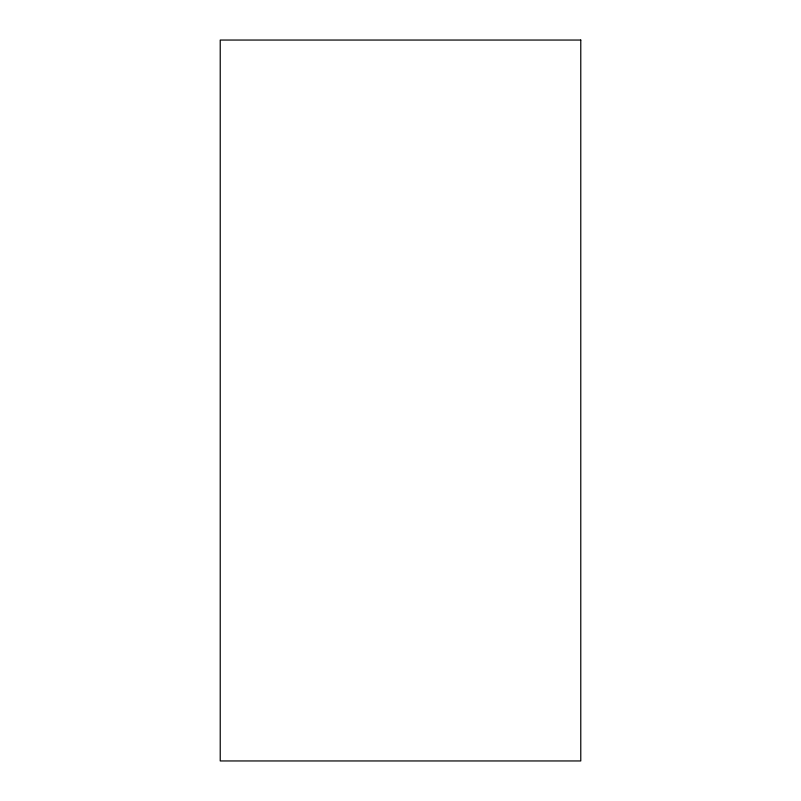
<?xml version="1.0" encoding="UTF-8"?>
<svg xmlns="http://www.w3.org/2000/svg" width="801" height="801" viewBox="0 0 801 801"><rect width="100%" height="100%" fill="white"/><g stroke="black" fill="none" stroke-linecap="round" stroke-linejoin="round"><path stroke-width="1.2" d="M580.775 40.05L220.225 40.05L220.225 760.95L580.775 760.95L580.775 40.05"/></g></svg>
